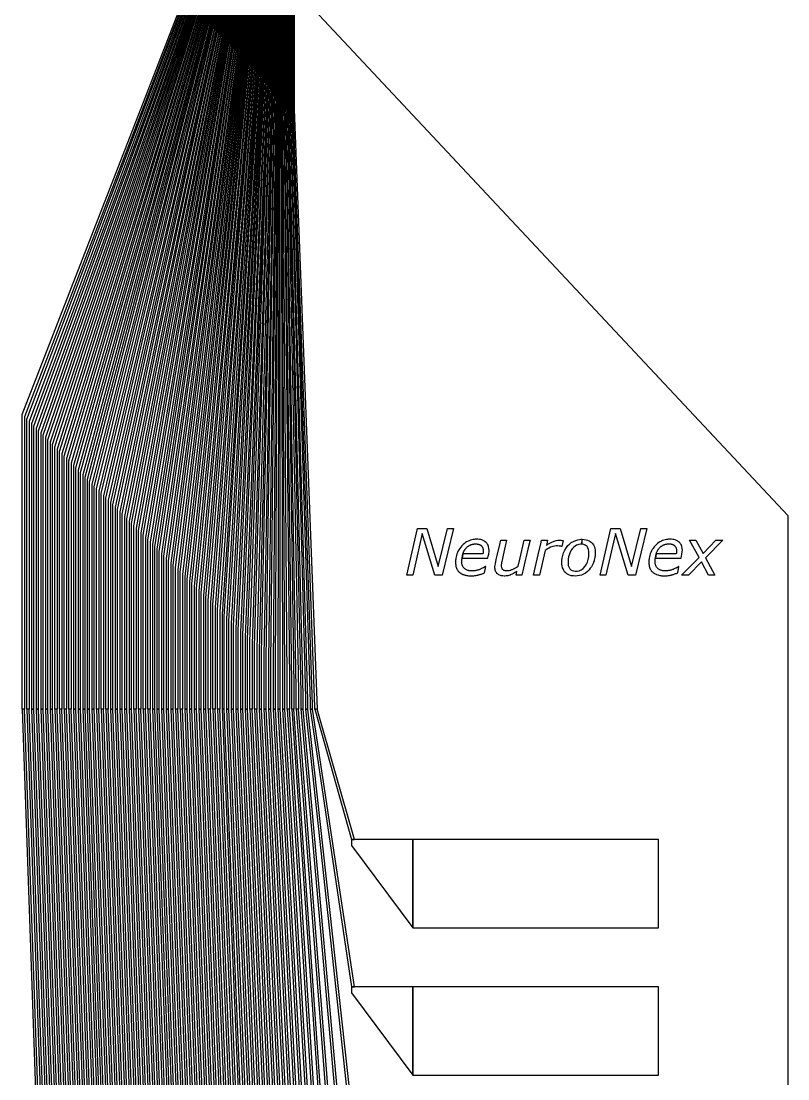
# Model space of a CAD drawing. Header units: inches. Extents: x 115980 to 170179, y 57000 to 74333.
# Drawn here: x 147108 to 147637, y 63417 to 64146 of the extents above; entities that cross this region are included whole.
import ezdxf

# ---------------------------------------------------------------- set-up
doc = ezdxf.new("R2010")
doc.units = ezdxf.units.IN
doc.header["$MEASUREMENT"] = 0
for name, color, linetype in [('metal', 221, 'Continuous'), ('nitride window', 40, 'Continuous'), ('profile', 140, 'Continuous')]:
    doc.layers.add(name, color=color, linetype=linetype)

msp = doc.modelspace()

# ---------------------------------------------------------------- linework, layer by layer
at = {"layer": 'metal'}
for points in [[(147110.69, 63671.68), (147109.09, 63671.68), (147109.09, 63874.88), (147220.19, 64161.42), (147220.79, 64161.42), (147220.79, 64160.82), (147110.69, 63873.28), (147110.69, 63671.68)], [(147113.89, 63671.68), (147112.29, 63671.68), (147112.29, 63721.68), (147112.29, 63871.68), (147221.39, 64160.22), (147221.39, 64161.42), (147221.99, 64161.42), (147221.99, 64159.62), (147113.89, 63870.08), (147113.89, 63671.68)], [(147223.19, 64161.42), (147222.59, 64161.42), (147222.59, 64159.02), (147115.49, 63868.48), (147115.49, 63671.68), (147117.09, 63671.68), (147117.09, 63866.88), (147223.19, 64158.42), (147223.19, 64161.42)], [(147224.39, 64161.42), (147223.79, 64161.42), (147223.79, 64157.82), (147118.69, 63865.28), (147118.69, 63671.68), (147120.29, 63671.68), (147120.29, 63863.68), (147224.39, 64157.22), (147224.39, 64161.42)], [(147225.59, 64161.42), (147224.99, 64161.42), (147224.99, 64156.62), (147121.89, 63862.08), (147121.89, 63671.68), (147123.49, 63671.68), (147123.49, 63860.48), (147225.59, 64156.02), (147225.59, 64161.42)], [(147226.79, 64161.42), (147226.19, 64161.42), (147226.19, 64155.42), (147125.09, 63858.88), (147125.09, 63671.68), (147126.69, 63671.68), (147126.69, 63857.28), (147226.79, 64154.82), (147226.79, 64161.42)], [(147227.99, 64161.42), (147227.39, 64161.42), (147227.39, 64154.22), (147128.29, 63855.68), (147128.29, 63671.68), (147129.89, 63671.68), (147129.89, 63854.08), (147227.99, 64153.62), (147227.99, 64161.42)], [(147133.09, 63671.68), (147131.49, 63671.68), (147131.49, 63852.48), (147228.59, 64153.02), (147228.59, 64161.42), (147229.19, 64161.42), (147229.19, 64152.42), (147133.09, 63850.88)], [(147136.29, 63671.68), (147134.69, 63671.68), (147134.69, 63849.28), (147229.79, 64151.82), (147229.79, 64161.42), (147230.39, 64161.42), (147230.39, 64151.22), (147136.29, 63847.68)], [(147139.49, 63671.68), (147137.89, 63671.68), (147137.89, 63846.08), (147230.99, 64150.62), (147230.99, 64161.42), (147231.59, 64161.42), (147231.59, 64150.02), (147139.49, 63844.48)], [(147142.69, 63671.68), (147141.09, 63671.68), (147141.09, 63721.68), (147141.09, 63842.88), (147232.19, 64149.42), (147232.19, 64161.42), (147232.79, 64161.42), (147232.79, 64148.82), (147142.69, 63841.28), (147142.69, 63671.68)], [(147233.99, 64161.42), (147233.39, 64161.42), (147233.39, 64148.22), (147144.29, 63839.68), (147144.29, 63671.68), (147145.89, 63671.68), (147145.89, 63838.08), (147233.99, 64147.62), (147233.99, 64161.42)], [(147235.19, 64161.42), (147234.59, 64161.42), (147234.59, 64147.02), (147147.49, 63836.48), (147147.49, 63671.68), (147149.09, 63671.68), (147149.09, 63834.88), (147235.19, 64146.42), (147235.19, 64161.42)], [(147236.39, 64161.42), (147235.79, 64161.42), (147235.79, 64145.82), (147150.69, 63833.28), (147150.69, 63671.68), (147152.29, 63671.68), (147152.29, 63831.68), (147236.39, 64145.22), (147236.39, 64161.42)], [(147237.59, 64161.42), (147236.99, 64161.42), (147236.99, 64144.62), (147153.89, 63830.08), (147153.89, 63671.68), (147155.49, 63671.68), (147155.49, 63828.48), (147237.59, 64144.02), (147237.59, 64161.42)], [(147238.79, 64161.42), (147238.19, 64161.42), (147238.19, 64143.42), (147157.09, 63826.88), (147157.09, 63671.68), (147158.69, 63671.68), (147158.69, 63825.28), (147238.79, 64142.82), (147238.79, 64161.42)], [(147161.89, 63671.68), (147160.29, 63671.68), (147160.29, 63823.68), (147239.39, 64142.22), (147239.39, 64161.42), (147239.99, 64161.42), (147239.99, 64141.62), (147161.89, 63822.08)], [(147165.09, 63671.68), (147163.49, 63671.68), (147163.49, 63820.48), (147240.59, 64141.02), (147240.59, 64161.42), (147241.19, 64161.42), (147241.19, 64140.42), (147165.09, 63818.88)], [(147168.29, 63671.68), (147166.69, 63671.68), (147166.69, 63721.68), (147166.69, 63817.28), (147241.79, 64139.82), (147241.79, 64161.42), (147242.39, 64161.42), (147242.39, 64139.22), (147168.29, 63815.68), (147168.29, 63671.68)], [(147243.59, 64161.42), (147242.99, 64161.42), (147242.99, 64138.62), (147169.89, 63814.08), (147169.89, 63671.68), (147171.49, 63671.68), (147171.49, 63812.48), (147243.59, 64138.02), (147243.59, 64161.42)], [(147244.79, 64161.42), (147244.19, 64161.42), (147244.19, 64137.42), (147173.09, 63810.88), (147173.09, 63671.68), (147174.69, 63671.68), (147174.69, 63809.28), (147244.79, 64136.82), (147244.79, 64161.42)], [(147245.99, 64161.42), (147245.39, 64161.42), (147245.39, 64136.22), (147176.29, 63807.68), (147176.29, 63671.68), (147177.89, 63671.68), (147177.89, 63806.08), (147245.99, 64135.62), (147245.99, 64161.42)], [(147247.19, 64161.42), (147246.59, 64161.42), (147246.59, 64135.02), (147179.49, 63804.48), (147179.49, 63671.68), (147181.09, 63671.68), (147181.09, 63802.88), (147247.19, 64134.42), (147247.19, 64161.42)], [(147248.39, 64161.42), (147247.79, 64161.42), (147247.79, 64133.82), (147182.69, 63801.28), (147182.69, 63671.68), (147184.29, 63671.68), (147184.29, 63799.68), (147248.39, 64133.22), (147248.39, 64161.42)], [(147187.49, 63671.68), (147185.89, 63671.68), (147185.89, 63798.08), (147248.99, 64132.62), (147248.99, 64161.42), (147249.59, 64161.42), (147249.59, 64132.02), (147187.49, 63796.48)], [(147190.69, 63671.68), (147189.09, 63671.68), (147189.09, 63794.88), (147250.19, 64131.42), (147250.19, 64161.42), (147250.79, 64161.42), (147250.79, 64130.82), (147190.69, 63793.28)], [(147193.89, 63671.68), (147192.29, 63671.68), (147192.29, 63791.68), (147251.39, 64130.22), (147251.39, 64161.42), (147251.99, 64161.42), (147251.99, 64129.62), (147193.89, 63790.08)], [(147197.09, 63671.68), (147195.49, 63671.68), (147195.49, 63721.68), (147195.49, 63788.48), (147252.59, 64129.02), (147252.59, 64161.42), (147253.19, 64161.42), (147253.19, 64128.42), (147197.09, 63786.88), (147197.09, 63671.68)], [(147254.39, 64161.42), (147253.79, 64161.42), (147253.79, 64127.82), (147198.69, 63785.28), (147198.69, 63671.68), (147200.29, 63671.68), (147200.29, 63783.68), (147254.39, 64127.22), (147254.39, 64161.42)], [(147255.59, 64161.42), (147254.99, 64161.42), (147254.99, 64126.62), (147201.89, 63782.08), (147201.89, 63671.68), (147203.49, 63671.68), (147203.49, 63780.48), (147255.59, 64126.02), (147255.59, 64161.42)], [(147256.79, 64161.42), (147256.19, 64161.42), (147256.19, 64125.42), (147205.09, 63778.88), (147205.09, 63671.68), (147206.69, 63671.68), (147206.69, 63777.28), (147256.79, 64124.82), (147256.79, 64161.42)], [(147257.99, 64161.42), (147257.39, 64161.42), (147257.39, 64124.22), (147208.29, 63775.68), (147208.29, 63671.68), (147209.89, 63671.68), (147209.89, 63774.08), (147257.99, 64123.62), (147257.99, 64161.42)], [(147259.19, 64161.42), (147258.59, 64161.42), (147258.59, 64123.02), (147211.49, 63772.48), (147211.49, 63671.68), (147213.09, 63671.68), (147213.09, 63770.88), (147259.19, 64122.42), (147259.19, 64161.42)], [(147216.29, 63671.68), (147214.69, 63671.68), (147214.69, 63769.28), (147259.79, 64121.82), (147259.79, 64161.42), (147260.39, 64161.42), (147260.39, 64121.22), (147216.29, 63767.68)], [(147219.49, 63671.68), (147217.89, 63671.68), (147217.89, 63766.08), (147260.99, 64120.62), (147260.99, 64161.42), (147261.59, 64161.42), (147261.59, 64120.02), (147219.49, 63764.48)], [(147262.79, 64161.42), (147262.19, 64161.42), (147262.19, 64119.42), (147221.09, 63762.88), (147221.09, 63671.68), (147222.69, 63671.68), (147222.69, 63761.28), (147262.79, 64118.82), (147262.79, 64161.42)], [(147263.99, 64161.42), (147263.39, 64161.42), (147263.39, 64118.22), (147224.29, 63759.68), (147224.29, 63671.68), (147225.89, 63671.68), (147225.89, 63758.08), (147263.99, 64117.62), (147263.99, 64161.42)], [(147265.19, 64161.42), (147264.59, 64161.42), (147264.59, 64117.02), (147227.49, 63756.48), (147227.49, 63671.68), (147229.09, 63671.68), (147229.09, 63754.88), (147265.19, 64116.42), (147265.19, 64161.42)], [(147266.39, 64161.42), (147265.79, 64161.42), (147265.79, 64115.82), (147230.69, 63753.28), (147230.69, 63671.68), (147232.29, 63671.68), (147232.29, 63751.68), (147266.39, 64115.22), (147266.39, 64161.42)], [(147267.59, 64161.42), (147266.99, 64161.42), (147266.99, 64114.62), (147233.89, 63750.08), (147233.89, 63671.68), (147235.49, 63671.68), (147235.49, 63748.48), (147267.59, 64114.02), (147267.59, 64161.42)], [(147238.69, 63671.68), (147237.09, 63671.68), (147237.09, 63746.88), (147268.19, 64113.42), (147268.19, 64161.42), (147268.79, 64161.42), (147268.79, 64112.82), (147238.69, 63745.28)], [(147241.89, 63671.68), (147240.29, 63671.68), (147240.29, 63743.68), (147269.39, 64112.22), (147269.39, 64161.42), (147269.99, 64161.42), (147269.99, 64111.62), (147241.89, 63742.08)], [(147245.09, 63671.68), (147243.49, 63671.68), (147243.49, 63740.48), (147270.59, 64111.02), (147270.59, 64161.42), (147271.19, 64161.42), (147271.19, 64110.42), (147245.09, 63738.88)], [(147246.69, 63671.68), (147248.29, 63671.68), (147248.29, 63735.68), (147272.39, 64109.22), (147272.39, 64161.42), (147271.79, 64161.42), (147271.79, 64109.82), (147246.69, 63737.28), (147246.69, 63671.68)], [(147273.59, 64161.42), (147272.99, 64161.42), (147272.99, 64108.62), (147249.89, 63734.08), (147249.89, 63671.68), (147251.49, 63671.68), (147251.49, 63732.48), (147273.59, 64108.02), (147273.59, 64161.42)], [(147274.79, 64161.42), (147274.19, 64161.42), (147274.19, 64107.42), (147253.09, 63730.88), (147253.09, 63671.68), (147254.69, 63671.68), (147254.69, 63729.28), (147274.79, 64106.82), (147274.79, 64161.42)], [(147275.99, 64161.42), (147275.39, 64161.42), (147275.39, 64106.22), (147256.29, 63727.68), (147256.29, 63671.68), (147257.89, 63671.68), (147257.89, 63726.08), (147275.99, 64105.62), (147275.99, 64161.42)], [(147277.19, 64161.42), (147276.59, 64161.42), (147276.59, 64105.02), (147259.49, 63724.48), (147259.49, 63671.68), (147261.09, 63671.68), (147261.09, 63722.88), (147277.19, 64104.42), (147277.19, 64161.42)], [(147278.39, 64161.42), (147277.79, 64161.42), (147277.79, 64103.82), (147262.69, 63721.28), (147262.69, 63671.68), (147264.29, 63671.68), (147264.29, 63719.68), (147278.39, 64103.22), (147278.39, 64161.42)], [(147267.49, 63671.68), (147265.89, 63671.68), (147265.89, 63718.08), (147278.99, 64102.62), (147278.99, 64161.42), (147279.59, 64161.42), (147279.59, 64102.02), (147267.49, 63716.48)], [(147270.69, 63671.68), (147269.09, 63671.68), (147269.09, 63714.88), (147280.19, 64101.42), (147280.19, 64161.42), (147280.79, 64161.42), (147280.79, 64100.82), (147270.69, 63713.28)], [(147272.29, 63671.68), (147273.89, 63671.68), (147273.89, 63710.08), (147281.99, 64099.62), (147281.99, 64161.42), (147281.39, 64161.42), (147281.39, 64100.22), (147272.29, 63711.68), (147272.29, 63671.68)], [(147283.19, 64161.42), (147282.59, 64161.42), (147282.59, 64099.02), (147275.49, 63708.48), (147275.49, 63671.68), (147277.09, 63671.68), (147277.09, 63706.88), (147283.19, 64098.42), (147283.19, 64161.42)], [(147284.39, 64161.42), (147283.79, 64161.42), (147283.79, 64097.82), (147278.69, 63705.28), (147278.69, 63671.68), (147280.29, 63671.68), (147280.29, 63703.68), (147284.39, 64097.22), (147284.39, 64161.42)], [(147285.59, 64161.42), (147284.99, 64161.42), (147284.99, 64096.62), (147281.89, 63702.08), (147281.89, 63671.68), (147283.49, 63671.68), (147283.49, 63700.48), (147285.59, 64096.02), (147285.59, 64161.42)], [(147286.79, 64161.42), (147286.19, 64161.42), (147286.19, 64095.42), (147285.09, 63698.88), (147285.09, 63671.68), (147286.69, 63671.68), (147286.69, 63697.28), (147286.79, 64094.82), (147286.79, 64161.42)], [(147287.99, 64161.42), (147287.39, 64161.42), (147287.39, 64094.22), (147288.29, 63695.68), (147288.29, 63671.68), (147289.89, 63671.68), (147289.89, 63694.08), (147287.99, 64093.62), (147287.99, 64161.42)], [(147293.09, 63671.68), (147291.49, 63671.68), (147291.49, 63692.48), (147288.59, 64093.02), (147288.59, 64161.42), (147289.19, 64161.42), (147289.19, 64092.42), (147293.09, 63690.88)], [(147296.29, 63671.68), (147294.69, 63671.68), (147294.69, 63689.28), (147289.79, 64091.82), (147289.79, 64161.42), (147290.39, 64161.42), (147290.39, 64091.22), (147296.29, 63687.68)], [(147299.49, 63671.68), (147297.89, 63671.68), (147297.89, 63686.08), (147290.99, 64090.62), (147290.99, 64161.42), (147291.59, 64161.42), (147291.59, 64090.02), (147299.49, 63684.48)], [(147301.09, 63671.68), (147302.69, 63671.68), (147302.69, 63681.28), (147292.79, 64088.82), (147292.79, 64161.42), (147292.19, 64161.42), (147292.19, 64089.42), (147301.09, 63682.88), (147301.09, 63671.68)], [(147293.99, 64161.42), (147293.39, 64161.42), (147293.39, 64088.22), (147304.29, 63679.68), (147304.29, 63671.68), (147305.89, 63671.68), (147305.89, 63678.08), (147293.99, 64087.62), (147293.99, 64161.42)], [(147307.49, 63671.68), (147309.09, 63671.68), (147309.09, 63674.88), (147295.19, 64086.42), (147295.19, 64161.42), (147294.59, 64161.42), (147294.59, 64087.02), (147307.49, 63676.48), (147307.49, 63671.68)], [(147312.29, 63671.68), (147310.69, 63671.68), (147310.69, 63673.28), (147295.79, 64085.82), (147295.79, 64161.42), (147296.39, 64161.42), (147296.39, 64085.22), (147312.29, 63671.68)], [(147374.06, 63764.17), (147381.46, 63796.16), (147387.86, 63796.16), (147395.73, 63770.03), (147402.12, 63796.15), (147406.16, 63796.15), (147398.38, 63764.17), (147393.33, 63764.17), (147384.64, 63792.78), (147378.07, 63764.15)], [(147507.26, 63764.2), (147514.65, 63796.2), (147521.06, 63796.2), (147528.93, 63770.07), (147535.31, 63796.19), (147539.35, 63796.19), (147531.57, 63764.2), (147526.53, 63764.2), (147517.84, 63792.82), (147511.27, 63764.19)], [(147412.11, 63775.8), (147429.92, 63775.81), (147430.19, 63777.1), (147430.46, 63778.62), (147430.67, 63780.35), (147430.7, 63781.38), (147430.6, 63782.56), (147430.33, 63783.92), (147429.78, 63785.13), (147429.45, 63785.69), (147429.1, 63786.18), (147428.63, 63786.67), (147428.09, 63787.13), (147427.54, 63787.54), (147427.18, 63787.77), (147426.6, 63788.03), (147425.66, 63788.39), (147424.9, 63788.57), (147424.04, 63788.72), (147423.07, 63788.8), (147422.12, 63788.84), (147421.21, 63788.8), (147420.52, 63788.73), (147419.72, 63788.62), (147418.81, 63788.43), (147417.92, 63788.18), (147417.07, 63787.87), (147416.26, 63787.52), (147415.25, 63786.99), (147414.51, 63786.5), (147413.68, 63785.88), (147412.85, 63785.15), (147412.04, 63784.33), (147411.31, 63783.5), (147410.55, 63782.52), (147409.99, 63781.65), (147409.49, 63780.77), (147409.01, 63779.72), (147408.6, 63778.76), (147408.29, 63777.76), (147408.05, 63776.79), (147407.87, 63775.84), (147407.77, 63775.11), (147407.69, 63774.34), (147407.64, 63773.54), (147407.64, 63773.08), (147407.64, 63772.49), (147407.66, 63771.86), (147407.73, 63771.2), (147407.81, 63770.7), (147407.9, 63770.17), (147408.05, 63769.64), (147408.29, 63768.95), (147408.61, 63768.29), (147408.89, 63767.76), (147409.16, 63767.37), (147409.28, 63767.17), (147409.77, 63766.61), (147410.13, 63766.26), (147410.55, 63765.89), (147411.18, 63765.42), (147411.91, 63764.99), (147412.59, 63764.66), (147412.98, 63764.5), (147413.72, 63764.25), (147413.92, 63764.18), (147414.59, 63764.01), (147415.07, 63763.88), (147415.79, 63763.78), (147416.44, 63763.7), (147417.15, 63763.63), (147417.64, 63763.63), (147418.1, 63763.62), (147418.56, 63763.6), (147419.05, 63763.61), (147419.68, 63763.64), (147420.24, 63763.68), (147420.83, 63763.76), (147421.31, 63763.83), (147421.85, 63763.94), (147422.42, 63764.05), (147422.88, 63764.17), (147423.31, 63764.25), (147423.73, 63764.36), (147424.17, 63764.49), (147424.62, 63764.63), (147425.03, 63764.75), (147425.41, 63764.87), (147426.01, 63765.12), (147426.59, 63765.31), (147427.51, 63765.65), (147428.39, 63769.99), (147428.14, 63769.99), (147427.67, 63769.69), (147427.07, 63769.33), (147426.46, 63769), (147426.07, 63768.81), (147425.6, 63768.59), (147425.15, 63768.39), (147424.72, 63768.21), (147424.31, 63768.05), (147423.84, 63767.88), (147423.38, 63767.73), (147423.03, 63767.61), (147422.62, 63767.49), (147422.11, 63767.36), (147421.59, 63767.25), (147421.21, 63767.17), (147420.74, 63767.1), (147420.24, 63767.05), (147419.81, 63767), (147419.24, 63766.98), (147418.7, 63766.99), (147418.28, 63767), (147417.85, 63767.04), (147417.33, 63767.1), (147416.81, 63767.2), (147416.45, 63767.28), (147415.99, 63767.42), (147415.51, 63767.59), (147415.14, 63767.76), (147414.81, 63767.93), (147414.47, 63768.14), (147414.11, 63768.39), (147413.84, 63768.63), (147413.53, 63768.92), (147413.38, 63769.07), (147413.15, 63769.35), (147412.93, 63769.65), (147412.67, 63770.08), (147412.59, 63770.21), (147412.43, 63770.53), (147412.33, 63770.8), (147412.24, 63771.08), (147412.14, 63771.34), (147412.01, 63771.92), (147411.91, 63772.72), (147411.9, 63773.46), (147411.88, 63774.18), (147411.97, 63774.96), (147412.07, 63775.58), (147412.1, 63775.76), (147412.11, 63775.8), (147412.7, 63778.78), (147412.79, 63779.06), (147412.88, 63779.38), (147413, 63779.69), (147413.16, 63780.12), (147413.32, 63780.44), (147413.48, 63780.78), (147413.63, 63781.07), (147413.8, 63781.36), (147413.91, 63781.55), (147414.06, 63781.75), (147414.31, 63782.12), (147414.43, 63782.27), (147414.7, 63782.57), (147414.83, 63782.75), (147415.22, 63783.12), (147415.39, 63783.3), (147415.67, 63783.54), (147415.92, 63783.76), (147416.18, 63783.95), (147416.49, 63784.17), (147416.69, 63784.3), (147416.94, 63784.45), (147417.13, 63784.57), (147417.27, 63784.65), (147417.53, 63784.78), (147417.78, 63784.89), (147417.99, 63784.99), (147418.24, 63785.08), (147418.47, 63785.18), (147418.68, 63785.24), (147418.97, 63785.33), (147419.18, 63785.38), (147419.52, 63785.46), (147419.72, 63785.49), (147419.91, 63785.54), (147420.18, 63785.57), (147420.49, 63785.61), (147420.65, 63785.62), (147420.99, 63785.63), (147421.34, 63785.65), (147421.52, 63785.65), (147421.7, 63785.65), (147421.97, 63785.64), (147422.17, 63785.62), (147422.39, 63785.6), (147422.56, 63785.58), (147422.72, 63785.56), (147422.95, 63785.52), (147423.24, 63785.47), (147423.48, 63785.41), (147423.75, 63785.34), (147423.84, 63785.31), (147423.96, 63785.26), (147424.12, 63785.2), (147424.25, 63785.15), (147424.38, 63785.09), (147424.51, 63785.02), (147424.64, 63784.96), (147424.7, 63784.92), (147424.81, 63784.85), (147424.92, 63784.78), (147425.03, 63784.7), (147425.11, 63784.65), (147425.19, 63784.57), (147425.29, 63784.48), (147425.42, 63784.36), (147425.52, 63784.26), (147425.62, 63784.15), (147425.81, 63783.91), (147425.97, 63783.67), (147426.1, 63783.43), (147426.22, 63783.2), (147426.31, 63782.96), (147426.37, 63782.83), (147426.45, 63782.56), (147426.51, 63782.35), (147426.57, 63782.09), (147426.61, 63781.86), (147426.67, 63781.41), (147426.67, 63781.12), (147426.69, 63780.79), (147426.68, 63780.37), (147426.66, 63780.08), (147426.65, 63779.8), (147426.61, 63779.51), (147426.57, 63779.23), (147426.53, 63778.96), (147426.49, 63778.78), (147412.8, 63778.78), (147412.71, 63778.78)], [(147438.75, 63788.17), (147442.83, 63788.17), (147440.44, 63777.88), (147439.64, 63774.5), (147439.43, 63773.55), (147439.32, 63772.83), (147439.21, 63772.19), (147439.11, 63771.13), (147439.12, 63770.25), (147439.27, 63769.42), (147439.5, 63768.83), (147439.85, 63768.32), (147440.13, 63768.03), (147440.3, 63767.9), (147440.51, 63767.77), (147440.69, 63767.66), (147440.93, 63767.55), (147441.23, 63767.45), (147441.52, 63767.37), (147441.72, 63767.32), (147441.96, 63767.29), (147442.27, 63767.25), (147442.51, 63767.23), (147442.79, 63767.21), (147443.07, 63767.21), (147443.36, 63767.21), (147443.61, 63767.22), (147443.94, 63767.25), (147444.2, 63767.28), (147444.5, 63767.33), (147444.88, 63767.41), (147445.16, 63767.49), (147445.41, 63767.55), (147445.71, 63767.65), (147445.99, 63767.75), (147446.37, 63767.9), (147446.75, 63768.06), (147447.21, 63768.26), (147447.62, 63768.46), (147447.95, 63768.62), (147448.25, 63768.77), (147448.47, 63768.89), (147448.69, 63769.01), (147448.98, 63769.16), (147449.27, 63769.34), (147449.48, 63769.46), (147449.71, 63769.59), (147449.92, 63769.72), (147450.22, 63769.91), (147450.41, 63770.05), (147450.56, 63770.13), (147450.69, 63770.23), (147450.74, 63770.26), (147452.07, 63776.09), (147453.94, 63784.1), (147454.89, 63788.16), (147458.96, 63788.17), (147457.51, 63781.94), (147456.33, 63776.86), (147455.7, 63774.17), (147453.39, 63764.16), (147449.3, 63764.17), (147449.93, 63766.81), (147449.35, 63766.43), (147448.47, 63765.87), (147447.54, 63765.34), (147446.73, 63764.9), (147445.95, 63764.52), (147445.17, 63764.19), (147444.32, 63763.89), (147443.68, 63763.74), (147443.1, 63763.62), (147442.44, 63763.54), (147441.66, 63763.49), (147441.01, 63763.49), (147440.3, 63763.55), (147439.74, 63763.61), (147439.04, 63763.74), (147438.62, 63763.88), (147438.08, 63764.08), (147437.55, 63764.33), (147437.22, 63764.54), (147436.87, 63764.75), (147436.53, 63765.03), (147436.19, 63765.36), (147435.79, 63765.88), (147435.48, 63766.36), (147435.2, 63766.96), (147435, 63767.58), (147434.85, 63768.28), (147434.79, 63768.89), (147434.76, 63769.53), (147434.77, 63770.13), (147434.85, 63770.98), (147435.03, 63772.02), (147435.13, 63772.61), (147435.3, 63773.32), (147435.65, 63774.85), (147436.3, 63777.62), (147438.04, 63785.15), (147438.75, 63788.16), (147438.75, 63788.17)], [(147466.89, 63788.18), (147471, 63788.15), (147470.2, 63784.6), (147471.31, 63785.37), (147472.58, 63786.18), (147474, 63786.92), (147475.46, 63787.52), (147476.88, 63787.94), (147478.07, 63788.11), (147479.21, 63788.16), (147480.34, 63788.12), (147481.23, 63787.99), (147481.85, 63787.89), (147480.91, 63783.84), (147480.62, 63783.87), (147480.05, 63784.03), (147479.02, 63784.2), (147477.95, 63784.29), (147476.96, 63784.31), (147475.83, 63784.17), (147474.63, 63783.92), (147472.99, 63783.3), (147471.98, 63782.76), (147470.92, 63782.19), (147470.01, 63781.58), (147469.4, 63781.18), (147465.5, 63764.16), (147461.37, 63764.17), (147464.56, 63778.05), (147466.34, 63785.76)], [(147494.77, 63788.82), (147496.28, 63788.75), (147497.62, 63788.53), (147498.6, 63788.25), (147499.66, 63787.79), (147500.95, 63786.93), (147501.74, 63786.12), (147502.64, 63784.95), (147503.25, 63783.6), (147503.55, 63782.58), (147503.77, 63781.46), (147503.84, 63780.41), (147503.85, 63779.15), (147503.78, 63777.59), (147503.64, 63776.6), (147503.43, 63775.46), (147503.19, 63774.45), (147503.03, 63773.92), (147502.67, 63772.87), (147502.34, 63772.06), (147502.01, 63771.29), (147501.48, 63770.36), (147501.23, 63769.91), (147500.48, 63768.82), (147499.61, 63767.77), (147498.53, 63766.66), (147497.16, 63765.58), (147495.78, 63764.8), (147494.31, 63764.17), (147493.03, 63763.82), (147491.68, 63763.55), (147490.02, 63763.48), (147488.94, 63763.54), (147487.29, 63763.74), (147486.21, 63764.07), (147485.26, 63764.47), (147484.4, 63765.01), (147483.63, 63765.63), (147482.8, 63766.43), (147482.17, 63767.39), (147481.71, 63768.37), (147481.37, 63769.26), (147481.09, 63770.47), (147480.95, 63771.73), (147480.89, 63773.15), (147480.95, 63774.13), (147481.11, 63775.89), (147481.53, 63777.72), (147482.08, 63779.44), (147482.87, 63781.3), (147484, 63783.08), (147485.06, 63784.5), (147486.14, 63785.58), (147487.39, 63786.54), (147488.82, 63787.4), (147490.45, 63788.07), (147491.93, 63788.52), (147493.12, 63788.72), (147494, 63788.8), (147494.7, 63788.83), (147494.66, 63785.42), (147493.7, 63785.42), (147492.65, 63785.3), (147491.87, 63785.1), (147490.95, 63784.71), (147489.98, 63784.11), (147489.04, 63783.39), (147488.21, 63782.47), (147487.37, 63781.33), (147486.91, 63780.52), (147486.35, 63779.35), (147485.8, 63777.99), (147485.5, 63776.72), (147485.3, 63775.47), (147485.15, 63774.13), (147485.13, 63772.26), (147485.28, 63770.85), (147485.82, 63769.39), (147486.41, 63768.58), (147487.13, 63767.89), (147487.99, 63767.38), (147488.92, 63767.03), (147490.13, 63766.86), (147491.44, 63766.88), (147492.89, 63767.18), (147494.12, 63767.72), (147495.5, 63768.63), (147497.01, 63770.31), (147497.82, 63771.64), (147498.47, 63773.07), (147499.11, 63774.89), (147499.48, 63777.06), (147499.53, 63778.72), (147499.55, 63780.34), (147499.3, 63781.75), (147498.76, 63783.01), (147498.25, 63783.82), (147497.68, 63784.37), (147496.98, 63784.84), (147495.93, 63785.25), (147495.03, 63785.4), (147494.71, 63785.42)], [(147545.31, 63775.84), (147563.11, 63775.84), (147563.39, 63777.13), (147563.65, 63778.65), (147563.86, 63780.38), (147563.89, 63781.42), (147563.8, 63782.59), (147563.52, 63783.95), (147562.98, 63785.17), (147562.65, 63785.72), (147562.29, 63786.21), (147561.83, 63786.7), (147561.29, 63787.17), (147560.73, 63787.58), (147560.38, 63787.8), (147559.8, 63788.06), (147558.86, 63788.42), (147558.09, 63788.61), (147557.23, 63788.75), (147556.27, 63788.83), (147555.32, 63788.87), (147554.41, 63788.83), (147553.72, 63788.76), (147552.91, 63788.66), (147552, 63788.46), (147551.12, 63788.21), (147550.27, 63787.91), (147549.45, 63787.55), (147548.45, 63787.02), (147547.71, 63786.53), (147546.88, 63785.91), (147546.04, 63785.19), (147545.24, 63784.37), (147544.51, 63783.53), (147543.74, 63782.56), (147543.19, 63781.69), (147542.69, 63780.8), (147542.21, 63779.76), (147541.8, 63778.79), (147541.48, 63777.8), (147541.24, 63776.83), (147541.07, 63775.87), (147540.96, 63775.15), (147540.89, 63774.38), (147540.84, 63773.57), (147540.83, 63773.11), (147540.83, 63772.52), (147540.86, 63771.89), (147540.92, 63771.23), (147541, 63770.74), (147541.1, 63770.2), (147541.25, 63769.67), (147541.49, 63768.98), (147541.8, 63768.32), (147542.09, 63767.79), (147542.35, 63767.41), (147542.48, 63767.2), (147542.97, 63766.64), (147543.33, 63766.29), (147543.75, 63765.92), (147544.37, 63765.45), (147545.11, 63765.03), (147545.79, 63764.69), (147546.17, 63764.53), (147546.92, 63764.28), (147547.12, 63764.22), (147547.79, 63764.04), (147548.27, 63763.91), (147548.99, 63763.81), (147549.64, 63763.74), (147550.34, 63763.66), (147550.84, 63763.67), (147551.29, 63763.65), (147551.76, 63763.63), (147552.25, 63763.65), (147552.88, 63763.68), (147553.44, 63763.71), (147554.03, 63763.79), (147554.51, 63763.87), (147555.04, 63763.98), (147555.61, 63764.09), (147556.08, 63764.2), (147556.5, 63764.29), (147556.93, 63764.39), (147557.37, 63764.53), (147557.82, 63764.66), (147558.22, 63764.79), (147558.6, 63764.91), (147559.21, 63765.15), (147559.78, 63765.34), (147560.71, 63765.68), (147561.58, 63770.02), (147561.34, 63770.02), (147560.87, 63769.72), (147560.27, 63769.37), (147559.66, 63769.03), (147559.27, 63768.84), (147558.79, 63768.62), (147558.35, 63768.43), (147557.91, 63768.25), (147557.5, 63768.08), (147557.04, 63767.92), (147556.58, 63767.76), (147556.23, 63767.65), (147555.82, 63767.53), (147555.31, 63767.39), (147554.78, 63767.28), (147554.41, 63767.21), (147553.94, 63767.14), (147553.43, 63767.08), (147553, 63767.04), (147552.43, 63767.02), (147551.9, 63767.03), (147551.47, 63767.04), (147551.05, 63767.08), (147550.52, 63767.13), (147550, 63767.23), (147549.65, 63767.32), (147549.18, 63767.45), (147548.71, 63767.62), (147548.33, 63767.8), (147548.01, 63767.96), (147547.67, 63768.17), (147547.31, 63768.42), (147547.03, 63768.66), (147546.73, 63768.96), (147546.58, 63769.1), (147546.35, 63769.39), (147546.13, 63769.68), (147545.86, 63770.11), (147545.78, 63770.25), (147545.63, 63770.57), (147545.53, 63770.83), (147545.44, 63771.11), (147545.33, 63771.38), (147545.21, 63771.95), (147545.11, 63772.75), (147545.1, 63773.49), (147545.08, 63774.21), (147545.16, 63774.99), (147545.26, 63775.62), (147545.29, 63775.79), (147545.3, 63775.84), (147545.89, 63778.81), (147545.98, 63779.1), (147546.08, 63779.41), (147546.19, 63779.72), (147546.36, 63780.16), (147546.51, 63780.48), (147546.67, 63780.82), (147546.82, 63781.1), (147547, 63781.39), (147547.11, 63781.59), (147547.25, 63781.79), (147547.51, 63782.16), (147547.63, 63782.3), (147547.89, 63782.61), (147548.03, 63782.78), (147548.41, 63783.16), (147548.59, 63783.34), (147548.87, 63783.57), (147549.12, 63783.79), (147549.38, 63783.98), (147549.68, 63784.2), (147549.88, 63784.33), (147550.14, 63784.49), (147550.33, 63784.6), (147550.47, 63784.68), (147550.73, 63784.81), (147550.97, 63784.93), (147551.19, 63785.02), (147551.44, 63785.12), (147551.67, 63785.21), (147551.88, 63785.27), (147552.17, 63785.36), (147552.37, 63785.41), (147552.71, 63785.49), (147552.91, 63785.53), (147553.11, 63785.57), (147553.38, 63785.6), (147553.68, 63785.64), (147553.85, 63785.65), (147554.19, 63785.66), (147554.54, 63785.68), (147554.72, 63785.68), (147554.9, 63785.68), (147555.17, 63785.67), (147555.37, 63785.65), (147555.58, 63785.63), (147555.76, 63785.62), (147555.91, 63785.6), (147556.15, 63785.55), (147556.44, 63785.5), (147556.67, 63785.44), (147556.94, 63785.37), (147557.03, 63785.34), (147557.16, 63785.29), (147557.31, 63785.24), (147557.45, 63785.19), (147557.58, 63785.12), (147557.71, 63785.05), (147557.83, 63784.99), (147557.9, 63784.96), (147558.01, 63784.88), (147558.12, 63784.81), (147558.22, 63784.74), (147558.31, 63784.68), (147558.39, 63784.61), (147558.49, 63784.52), (147558.62, 63784.4), (147558.71, 63784.29), (147558.81, 63784.18), (147559.01, 63783.94), (147559.16, 63783.71), (147559.3, 63783.47), (147559.42, 63783.24), (147559.51, 63782.99), (147559.57, 63782.86), (147559.65, 63782.59), (147559.71, 63782.38), (147559.76, 63782.12), (147559.81, 63781.89), (147559.87, 63781.44), (147559.87, 63781.16), (147559.88, 63780.82), (147559.88, 63780.4), (147559.86, 63780.11), (147559.84, 63779.83), (147559.81, 63779.55), (147559.77, 63779.27), (147559.73, 63778.99), (147559.69, 63778.81), (147545.99, 63778.81), (147545.91, 63778.81)], [(147568.86, 63788.17), (147573.29, 63788.16), (147578.13, 63779.01), (147586.87, 63788.15), (147591.76, 63788.15), (147579.74, 63776.06), (147586.33, 63764.15), (147581.82, 63764.15), (147577.01, 63773.33), (147568.23, 63764.15), (147563.29, 63764.14), (147575.41, 63776.27)], [(147110.69, 63671.68), (147109.09, 63671.68), (147335.83, 57180.96), (147337.95, 57180.96)], [(147113.89, 63671.68), (147112.29, 63671.68), (147335.83, 57282.57), (147337.95, 57282.57)], [(147117.09, 63671.68), (147115.49, 63671.68), (147335.83, 57384.17), (147337.95, 57384.17)], [(147335.83, 57485.77), (147337.95, 57485.77), (147120.29, 63671.68), (147118.69, 63671.68)], [(147123.49, 63671.68), (147121.89, 63671.68), (147335.83, 57587.38), (147337.95, 57587.38)], [(147335.83, 57688.98), (147337.95, 57688.98), (147126.69, 63671.68), (147125.09, 63671.68)], [(147335.83, 57790.59), (147337.95, 57790.59), (147129.89, 63671.68), (147128.29, 63671.68)], [(147133.09, 63671.68), (147131.49, 63671.68), (147335.83, 57892.19), (147337.95, 57892.19)], [(147136.29, 63671.68), (147134.69, 63671.68), (147335.83, 57993.79), (147337.95, 57993.79)], [(147139.49, 63671.68), (147137.89, 63671.68), (147335.83, 58095.4), (147337.95, 58095.4)], [(147142.69, 63671.68), (147141.09, 63671.68), (147335.83, 58197), (147337.95, 58197)], [(147335.83, 58298.61), (147337.95, 58298.61), (147145.89, 63671.68), (147144.29, 63671.68)], [(147149.09, 63671.68), (147147.49, 63671.68), (147335.83, 58400.21), (147337.95, 58400.21)], [(147335.83, 58501.81), (147337.95, 58501.81), (147152.29, 63671.68), (147150.69, 63671.68)], [(147335.83, 58603.42), (147337.95, 58603.42), (147155.49, 63671.68), (147153.89, 63671.68)], [(147158.69, 63671.68), (147157.09, 63671.68), (147335.83, 58705.02), (147337.95, 58705.02)], [(147161.89, 63671.68), (147160.29, 63671.68), (147335.83, 58806.63), (147337.95, 58806.63)], [(147165.09, 63671.68), (147163.49, 63671.68), (147335.83, 58908.23), (147337.95, 58908.23)], [(147168.29, 63671.68), (147166.69, 63671.68), (147335.83, 59009.83), (147337.95, 59009.83)], [(147335.83, 59111.44), (147337.95, 59111.44), (147171.49, 63671.68), (147169.89, 63671.68)], [(147174.69, 63671.68), (147173.09, 63671.68), (147335.83, 59213.04), (147337.95, 59213.04)], [(147335.83, 59314.65), (147337.95, 59314.65), (147177.89, 63671.68), (147176.29, 63671.68)], [(147335.83, 59416.25), (147337.95, 59416.25), (147181.09, 63671.68), (147179.49, 63671.68)], [(147184.29, 63671.68), (147182.69, 63671.68), (147335.83, 59517.85), (147337.95, 59517.85)], [(147187.49, 63671.68), (147185.89, 63671.68), (147335.83, 59619.46), (147337.95, 59619.46)], [(147190.69, 63671.68), (147189.09, 63671.68), (147335.83, 59721.06), (147337.95, 59721.06)], [(147193.89, 63671.68), (147192.29, 63671.68), (147335.83, 59822.67), (147337.95, 59822.67)], [(147335.83, 59924.27), (147337.95, 59924.27), (147197.09, 63671.68), (147195.49, 63671.68)], [(147200.29, 63671.68), (147198.69, 63671.68), (147335.83, 60025.87), (147337.95, 60025.87)], [(147335.83, 60127.48), (147337.95, 60127.48), (147203.49, 63671.68), (147201.89, 63671.68)], [(147335.83, 60229.08), (147337.95, 60229.08), (147206.69, 63671.68), (147205.09, 63671.68)], [(147209.89, 63671.68), (147208.29, 63671.68), (147335.83, 60330.69), (147337.95, 60330.69)], [(147213.09, 63671.68), (147211.49, 63671.68), (147335.83, 60432.29), (147337.95, 60432.29)], [(147216.29, 63671.68), (147214.69, 63671.68), (147335.83, 60533.89), (147337.95, 60533.89)], [(147219.49, 63671.68), (147217.89, 63671.68), (147335.83, 60635.5), (147337.95, 60635.5)], [(147335.83, 60737.1), (147337.95, 60737.1), (147222.69, 63671.68), (147221.09, 63671.68)], [(147225.89, 63671.68), (147224.29, 63671.68), (147335.83, 60838.71), (147337.95, 60838.71)], [(147335.83, 60940.31), (147337.95, 60940.31), (147229.09, 63671.68), (147227.49, 63671.68)], [(147335.83, 61041.91), (147337.95, 61041.91), (147232.29, 63671.68), (147230.69, 63671.68)], [(147235.49, 63671.68), (147233.89, 63671.68), (147335.83, 61143.52), (147337.95, 61143.52)], [(147238.69, 63671.68), (147237.09, 63671.68), (147335.83, 61245.12), (147337.95, 61245.12)], [(147241.89, 63671.68), (147240.29, 63671.68), (147335.83, 61346.73), (147337.95, 61346.73)], [(147245.09, 63671.68), (147243.49, 63671.68), (147335.83, 61448.33), (147337.95, 61448.33)], [(147335.83, 61549.93), (147337.95, 61549.93), (147248.29, 63671.68), (147246.69, 63671.68)], [(147251.49, 63671.68), (147249.89, 63671.68), (147335.83, 61651.54), (147337.95, 61651.54)], [(147335.83, 61753.14), (147337.95, 61753.14), (147254.69, 63671.68), (147253.09, 63671.68)], [(147335.83, 61854.75), (147337.95, 61854.75), (147257.89, 63671.68), (147256.29, 63671.68)], [(147261.09, 63671.68), (147259.49, 63671.68), (147335.83, 61956.35), (147337.95, 61956.35)], [(147264.29, 63671.68), (147262.69, 63671.68), (147335.83, 62057.95), (147337.95, 62057.95)], [(147267.49, 63671.68), (147265.89, 63671.68), (147335.83, 62159.56), (147337.95, 62159.56)], [(147270.69, 63671.68), (147269.09, 63671.68), (147335.83, 62261.16), (147337.95, 62261.16)], [(147335.83, 62362.77), (147337.95, 62362.77), (147273.89, 63671.68), (147272.29, 63671.68)], [(147277.09, 63671.68), (147275.49, 63671.68), (147335.83, 62464.37), (147337.95, 62464.37)], [(147335.83, 62565.97), (147337.95, 62565.97), (147280.29, 63671.68), (147278.69, 63671.68)], [(147335.83, 62667.58), (147337.95, 62667.58), (147283.49, 63671.68), (147281.89, 63671.68)], [(147286.69, 63671.68), (147285.09, 63671.68), (147335.83, 62769.18), (147337.95, 62769.18)], [(147289.89, 63671.68), (147288.29, 63671.68), (147335.83, 62870.79), (147337.95, 62870.79)], [(147293.09, 63671.68), (147291.49, 63671.68), (147335.83, 62972.39), (147337.95, 62972.39)], [(147296.29, 63671.68), (147294.69, 63671.68), (147335.83, 63073.99), (147337.95, 63073.99)], [(147335.83, 63175.6), (147337.95, 63175.6), (147299.49, 63671.68), (147297.89, 63671.68)], [(147302.69, 63671.68), (147301.09, 63671.68), (147335.83, 63277.2), (147337.95, 63277.2)], [(147335.83, 63378.81), (147337.95, 63378.81), (147305.89, 63671.68), (147304.29, 63671.68)], [(147335.83, 63480.41), (147337.95, 63480.41), (147309.09, 63671.68), (147307.49, 63671.68)], [(147312.29, 63671.68), (147310.69, 63671.68), (147335.83, 63582.01), (147337.95, 63582.01)], [(147378.17, 63521.05), (147378.17, 63582.01), (147335.83, 63582.01), (147335.83, 63577.78), (147378.17, 63521.05)], [(147547.51, 63582.01), (147378.17, 63582.01), (147378.17, 63521.05), (147547.51, 63521.05)], [(147378.17, 63419.45), (147378.17, 63480.41), (147335.83, 63480.41), (147335.83, 63476.18), (147378.17, 63419.45)], [(147547.51, 63480.41), (147378.17, 63480.41), (147378.17, 63419.45), (147547.51, 63419.45)]]:
    msp.add_lwpolyline(points, close=True, dxfattribs=at)
at = {"layer": 'nitride window'}
for points in [[(147547.51, 63582.01), (147378.17, 63582.01), (147378.17, 63521.05), (147547.51, 63521.05)], [(147547.51, 63480.41), (147378.17, 63480.41), (147378.17, 63419.45), (147547.51, 63419.45)]]:
    msp.add_lwpolyline(points, close=True, dxfattribs=at)
at = {"layer": 'profile'}
msp.add_lwpolyline([(146580, 63805.21), (146913.29, 64161.42), (147303.29, 64161.42), (147636.59, 63805.21), (147636.59, 57120), (147616.59, 57100), (146600, 57100), (146580, 57120)], close=True, dxfattribs=at)

doc.saveas('drawing.dxf')
